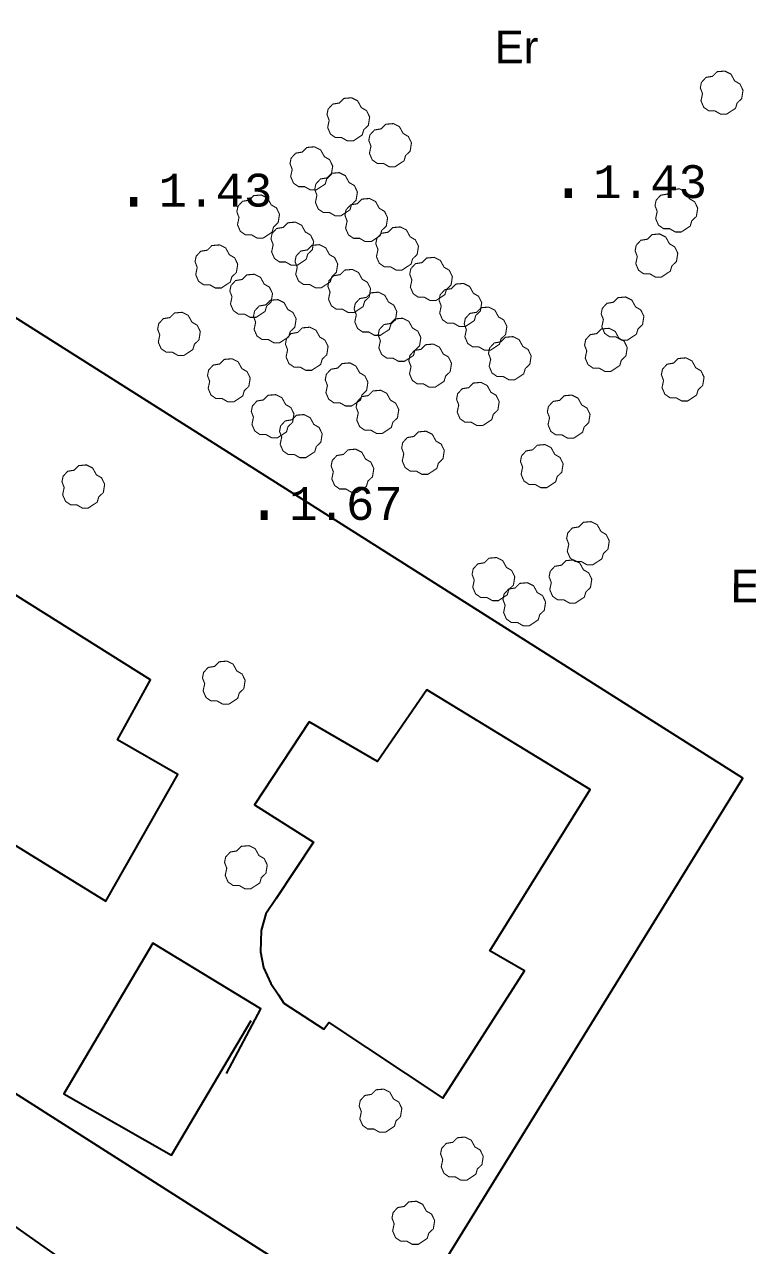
# Model space of a CAD drawing. Extents: x 743000 to 743800, y 4405200 to 4405700.
# Drawn here: x 743258.9 to 743291.9, y 4405360.5 to 4405416.3 of the extents above; entities that cross this region are included whole.
import ezdxf

# ---------------------------------------------------------------- set-up
doc = ezdxf.new("R2010")
doc.units = 0
doc.header["$MEASUREMENT"] = 0
for name, color, linetype in [('2', 7, 'CONTINUOUS'), ('24', 7, 'CONTINUOUS'), ('34', 7, 'CONTINUOUS'), ('41', 7, 'CONTINUOUS'), ('42', 7, 'CONTINUOUS'), ('51', 7, 'CONTINUOUS'), ('6', 7, 'CONTINUOUS')]:
    doc.layers.add(name, color=color, linetype=linetype)
doc.styles.add('MONOTXT', font='monotxt', dxfattribs={"height": 0.2})
doc.styles.get("Standard").update_dxf_attribs({"font": 'txt', "height": 0.2})

msp = doc.modelspace()

# ---------------------------------------------------------------- linework, layer by layer
at = {"layer": '2', "color": 7, "linetype": 'Continuous'}
msp.add_3dface([(743800, 4405200), (743800, 4405700), (743000.0000000001, 4405700), (743000.0000000001, 4405200)], dxfattribs=at)
at = {"layer": '34', "color": 1, "linetype": 'Continuous'}
msp.add_polyline3d([(743268.13, 4405368.39, 2.25), (743269.69, 4405371.34, 2.38), (743264.7599999999, 4405374.35, 2.38), (743260.69, 4405367.46, 2.38), (743265.6199999999, 4405364.67, 2.35), (743269.2499999999, 4405370.810000001, 2.35)], dxfattribs=at)
at = {"layer": '41', "color": 1, "linetype": 'Continuous', "extrusion": (-0.8517630524930423, 0.5239271918957202, 0), "const_width": 0.05, "elevation": 1675025.526704}
msp.add_lwpolyline([(-4141772.901611709, 2.61), (-4141808.956239705, 4.03)], dxfattribs=at)
at = {"layer": '41', "color": 1, "linetype": 'Continuous', "extrusion": (-0.5194552358123656, -0.8544976641203412, 0), "const_width": 0.05, "elevation": -4150510.495055}
msp.add_lwpolyline([(-1653291.983294287, 2.68), (-1653324.247864638, 2.32)], dxfattribs=at)
at = {"layer": '41', "color": 1, "linetype": 'Continuous', "extrusion": (-0.8474646386418777, 0.5308518496262322, 0), "const_width": 0.05, "elevation": 1708711.638757}
msp.add_lwpolyline([(-4127953.670972122, 3.32), (-4127983.170728053, 2.97)], dxfattribs=at)
at = {"layer": '41', "color": 1, "linetype": 'Continuous'}
msp.add_polyline3d([(743258.0799999998, 4405403.35, 2.67), (743242.2499999999, 4405377.82, 2.9), (743275.9599999998, 4405356.35, 3.28), (743291.7199999999, 4405381.89, 3.29), (743257.9699999999, 4405403.24, 2.55)], dxfattribs=at)
at = {"layer": '42', "color": 3, "linetype": 'Continuous', "const_width": 0.05}
for points, elevation in [([(743291.3899999999, 4405412.48), (743290.9799999999, 4405412.21), (743290.7099999998, 4405412.21), (743290.4500000002, 4405412.36), (743290.17, 4405412.36), (743289.9400000002, 4405412.52), (743289.81, 4405412.82), (743289.8799999999, 4405413.15), (743289.78, 4405413.41), (743289.83, 4405413.66), (743290.0399999998, 4405413.89), (743290.34, 4405413.94), (743290.5499999998, 4405414.15), (743290.8999999998, 4405414.18), (743291.1799999998, 4405414.04), (743291.35, 4405413.73), (743291.5899999999, 4405413.59), (743291.7299999999, 4405413.3), (743291.67, 4405412.92), (743291.46, 4405412.72), (743291.3899999999, 4405412.48)], 3.03), ([(743274.3299999998, 4405411.26), (743273.92, 4405410.99), (743273.6500000001, 4405410.99), (743273.39, 4405411.14), (743273.1099999999, 4405411.14), (743272.88, 4405411.3), (743272.75, 4405411.6), (743272.82, 4405411.93), (743272.7199999999, 4405412.19), (743272.7699999998, 4405412.44), (743272.9799999999, 4405412.67), (743273.2799999998, 4405412.72), (743273.4899999999, 4405412.93), (743273.8399999999, 4405412.96), (743274.1199999999, 4405412.82), (743274.29, 4405412.51), (743274.5299999998, 4405412.37), (743274.6700000002, 4405412.08), (743274.6099999999, 4405411.7), (743274.4000000001, 4405411.5), (743274.3299999998, 4405411.26)], 2.91), ([(743276.2399999999, 4405410.08), (743275.8299999998, 4405409.810000001), (743275.56, 4405409.810000001), (743275.3, 4405409.96), (743275.02, 4405409.96), (743274.79, 4405410.12), (743274.66, 4405410.42), (743274.7299999999, 4405410.75), (743274.6299999999, 4405411.01), (743274.68, 4405411.26), (743274.8899999999, 4405411.49), (743275.19, 4405411.54), (743275.3999999998, 4405411.75), (743275.75, 4405411.78), (743276.03, 4405411.64), (743276.2000000002, 4405411.33), (743276.4400000002, 4405411.19), (743276.5799999998, 4405410.9), (743276.5200000001, 4405410.52), (743276.31, 4405410.32), (743276.2399999999, 4405410.08)], 2.91), ([(743272.64, 4405409.02), (743272.2299999999, 4405408.75), (743271.9599999998, 4405408.75), (743271.7, 4405408.9), (743271.42, 4405408.9), (743271.19, 4405409.060000001), (743271.06, 4405409.36), (743271.13, 4405409.69), (743271.03, 4405409.95), (743271.0799999998, 4405410.2), (743271.29, 4405410.43), (743271.5899999999, 4405410.48), (743271.8, 4405410.69), (743272.15, 4405410.72), (743272.4299999998, 4405410.58), (743272.5999999999, 4405410.27), (743272.8399999999, 4405410.13), (743272.9799999999, 4405409.84), (743272.92, 4405409.46), (743272.71, 4405409.26), (743272.64, 4405409.02)], 2.91), ([(743273.77, 4405407.84), (743273.3599999999, 4405407.57), (743273.0899999999, 4405407.57), (743272.8299999998, 4405407.72), (743272.5500000002, 4405407.72), (743272.32, 4405407.88), (743272.1899999998, 4405408.18), (743272.2599999999, 4405408.51), (743272.16, 4405408.77), (743272.2099999998, 4405409.02), (743272.42, 4405409.25), (743272.7199999999, 4405409.3), (743272.93, 4405409.51), (743273.2799999998, 4405409.54), (743273.5600000002, 4405409.4), (743273.73, 4405409.09), (743273.97, 4405408.95), (743274.1099999999, 4405408.66), (743274.05, 4405408.28), (743273.8399999999, 4405408.08), (743273.77, 4405407.84)], 2.91), ([(743270.2099999998, 4405406.82), (743269.7999999998, 4405406.55), (743269.53, 4405406.55), (743269.2699999998, 4405406.7), (743268.99, 4405406.7), (743268.7599999999, 4405406.86), (743268.63, 4405407.16), (743268.7, 4405407.49), (743268.5999999999, 4405407.75), (743268.65, 4405408), (743268.8599999999, 4405408.23), (743269.16, 4405408.28), (743269.3699999999, 4405408.49), (743269.7199999999, 4405408.52), (743270, 4405408.38), (743270.17, 4405408.07), (743270.4099999998, 4405407.93), (743270.55, 4405407.64), (743270.4899999999, 4405407.26), (743270.28, 4405407.060000001), (743270.2099999998, 4405406.82)], 2.91), ([(743275.1499999998, 4405406.66), (743274.74, 4405406.39), (743274.4699999999, 4405406.39), (743274.2099999998, 4405406.54), (743273.93, 4405406.54), (743273.7, 4405406.7), (743273.5700000002, 4405407), (743273.64, 4405407.33), (743273.54, 4405407.59), (743273.5899999999, 4405407.84), (743273.7999999998, 4405408.07), (743274.0999999999, 4405408.12), (743274.3099999998, 4405408.33), (743274.66, 4405408.36), (743274.94, 4405408.22), (743275.11, 4405407.91), (743275.35, 4405407.77), (743275.4899999999, 4405407.48), (743275.43, 4405407.1), (743275.2199999999, 4405406.9), (743275.1499999998, 4405406.66)], 2.91), ([(743289.32, 4405407.1), (743288.91, 4405406.83), (743288.6399999999, 4405406.83), (743288.3799999999, 4405406.98), (743288.1, 4405406.98), (743287.8699999999, 4405407.14), (743287.7399999999, 4405407.44), (743287.8100000002, 4405407.77), (743287.71, 4405408.03), (743287.7599999999, 4405408.28), (743287.97, 4405408.51), (743288.2699999998, 4405408.56), (743288.48, 4405408.77), (743288.83, 4405408.8), (743289.1099999999, 4405408.66), (743289.28, 4405408.35), (743289.52, 4405408.21), (743289.66, 4405407.92), (743289.5999999999, 4405407.54), (743289.3899999999, 4405407.34), (743289.32, 4405407.1)], 2.91), ([(743271.7700000001, 4405405.58), (743271.36, 4405405.310000001), (743271.09, 4405405.310000001), (743270.83, 4405405.46), (743270.55, 4405405.46), (743270.32, 4405405.62), (743270.19, 4405405.92), (743270.26, 4405406.25), (743270.1600000001, 4405406.51), (743270.2099999998, 4405406.76), (743270.42, 4405406.99), (743270.7199999999, 4405407.04), (743270.9300000002, 4405407.25), (743271.28, 4405407.28), (743271.56, 4405407.14), (743271.73, 4405406.83), (743271.97, 4405406.69), (743272.11, 4405406.4), (743272.05, 4405406.02), (743271.8399999999, 4405405.82), (743271.7700000001, 4405405.58)], 2.91), ([(743276.56, 4405405.36), (743276.15, 4405405.09), (743275.8799999999, 4405405.09), (743275.62, 4405405.24), (743275.34, 4405405.24), (743275.11, 4405405.4), (743274.9799999999, 4405405.7), (743275.05, 4405406.03), (743274.9500000002, 4405406.29), (743275, 4405406.54), (743275.2099999998, 4405406.77), (743275.51, 4405406.82), (743275.7199999999, 4405407.03), (743276.07, 4405407.060000001), (743276.35, 4405406.92), (743276.5200000001, 4405406.61), (743276.7599999999, 4405406.47), (743276.9, 4405406.18), (743276.8399999999, 4405405.8), (743276.6299999999, 4405405.6), (743276.56, 4405405.36)], 2.91), ([(743288.4100000001, 4405405.04), (743287.9999999999, 4405404.77), (743287.73, 4405404.77), (743287.47, 4405404.92), (743287.1899999998, 4405404.92), (743286.96, 4405405.08), (743286.8299999998, 4405405.38), (743286.8999999998, 4405405.71), (743286.8000000002, 4405405.97), (743286.8499999999, 4405406.22), (743287.0600000002, 4405406.45), (743287.3599999999, 4405406.5), (743287.5700000002, 4405406.71), (743287.9199999998, 4405406.74), (743288.2, 4405406.6), (743288.3699999999, 4405406.29), (743288.61, 4405406.15), (743288.75, 4405405.86), (743288.69, 4405405.48), (743288.48, 4405405.28), (743288.4100000001, 4405405.04)], 2.91), ([(743268.3000000002, 4405404.54), (743267.89, 4405404.27), (743267.62, 4405404.27), (743267.36, 4405404.42), (743267.0799999998, 4405404.42), (743266.85, 4405404.58), (743266.7199999999, 4405404.88), (743266.79, 4405405.21), (743266.6900000002, 4405405.47), (743266.7399999999, 4405405.72), (743266.95, 4405405.95), (743267.2499999999, 4405406), (743267.4599999998, 4405406.21), (743267.81, 4405406.24), (743268.0899999999, 4405406.1), (743268.26, 4405405.79), (743268.4999999999, 4405405.65), (743268.64, 4405405.36), (743268.5799999998, 4405404.98), (743268.3699999999, 4405404.78), (743268.3000000002, 4405404.54)], 2.91), ([(743272.87, 4405404.55), (743272.46, 4405404.28), (743272.1899999998, 4405404.28), (743271.93, 4405404.43), (743271.65, 4405404.43), (743271.42, 4405404.59), (743271.29, 4405404.89), (743271.36, 4405405.22), (743271.2600000001, 4405405.48), (743271.31, 4405405.73), (743271.52, 4405405.96), (743271.82, 4405406.01), (743272.03, 4405406.22), (743272.38, 4405406.25), (743272.66, 4405406.11), (743272.8299999998, 4405405.8), (743273.07, 4405405.66), (743273.21, 4405405.37), (743273.15, 4405404.99), (743272.9399999998, 4405404.79), (743272.87, 4405404.55)], 2.91), ([(743278.1099999999, 4405403.97), (743277.7, 4405403.7), (743277.43, 4405403.7), (743277.17, 4405403.85), (743276.8899999999, 4405403.85), (743276.66, 4405404.01), (743276.53, 4405404.310000001), (743276.6, 4405404.64), (743276.4999999999, 4405404.9), (743276.55, 4405405.15), (743276.7599999999, 4405405.38), (743277.06, 4405405.43), (743277.2699999998, 4405405.64), (743277.62, 4405405.67), (743277.9, 4405405.53), (743278.0700000002, 4405405.22), (743278.3100000002, 4405405.08), (743278.45, 4405404.79), (743278.39, 4405404.41), (743278.18, 4405404.21), (743278.1099999999, 4405403.97)], 2.91), ([(743274.3699999999, 4405403.42), (743273.9599999998, 4405403.15), (743273.69, 4405403.15), (743273.43, 4405403.3), (743273.15, 4405403.3), (743272.92, 4405403.46), (743272.7900000002, 4405403.76), (743272.8599999999, 4405404.09), (743272.7599999999, 4405404.35), (743272.8100000002, 4405404.6), (743273.0199999998, 4405404.83), (743273.3200000002, 4405404.88), (743273.5299999998, 4405405.09), (743273.8799999999, 4405405.12), (743274.1600000001, 4405404.98), (743274.3299999998, 4405404.67), (743274.57, 4405404.53), (743274.7099999998, 4405404.24), (743274.65, 4405403.86), (743274.44, 4405403.66), (743274.3699999999, 4405403.42)], 2.91), ([(743269.8899999999, 4405403.2), (743269.48, 4405402.93), (743269.2099999998, 4405402.93), (743268.95, 4405403.08), (743268.67, 4405403.08), (743268.44, 4405403.24), (743268.3100000002, 4405403.54), (743268.38, 4405403.87), (743268.28, 4405404.13), (743268.3299999998, 4405404.38), (743268.5399999998, 4405404.61), (743268.8399999999, 4405404.66), (743269.0499999998, 4405404.87), (743269.4, 4405404.9), (743269.68, 4405404.76), (743269.85, 4405404.45), (743270.0899999999, 4405404.310000001), (743270.2299999999, 4405404.02), (743270.17, 4405403.64), (743269.9599999998, 4405403.44), (743269.8899999999, 4405403.2)], 2.91), ([(743279.45, 4405402.78), (743279.04, 4405402.51), (743278.7699999998, 4405402.51), (743278.51, 4405402.66), (743278.23, 4405402.66), (743277.9999999999, 4405402.82), (743277.87, 4405403.12), (743277.94, 4405403.45), (743277.8399999999, 4405403.71), (743277.8900000001, 4405403.96), (743278.0999999999, 4405404.19), (743278.4000000001, 4405404.24), (743278.6099999999, 4405404.45), (743278.9599999998, 4405404.48), (743279.24, 4405404.34), (743279.41, 4405404.03), (743279.6499999998, 4405403.89), (743279.7899999998, 4405403.6), (743279.7299999999, 4405403.22), (743279.5199999998, 4405403.02), (743279.45, 4405402.78)], 2.91), ([(743275.5699999998, 4405402.38), (743275.16, 4405402.11), (743274.8899999999, 4405402.11), (743274.6299999999, 4405402.26), (743274.3499999999, 4405402.26), (743274.1199999999, 4405402.42), (743273.99, 4405402.72), (743274.06, 4405403.05), (743273.9599999998, 4405403.310000001), (743274.01, 4405403.560000001), (743274.2199999999, 4405403.79), (743274.52, 4405403.84), (743274.7299999999, 4405404.05), (743275.0799999998, 4405404.08), (743275.3599999999, 4405403.94), (743275.53, 4405403.63), (743275.7700000001, 4405403.49), (743275.9099999998, 4405403.2), (743275.85, 4405402.82), (743275.64, 4405402.62), (743275.5699999998, 4405402.38)], 2.91), ([(743286.8599999999, 4405402.16), (743286.4500000002, 4405401.89), (743286.18, 4405401.89), (743285.9199999998, 4405402.04), (743285.6399999999, 4405402.04), (743285.4099999998, 4405402.2), (743285.28, 4405402.5), (743285.35, 4405402.83), (743285.25, 4405403.09), (743285.3, 4405403.34), (743285.51, 4405403.57), (743285.81, 4405403.62), (743286.0200000001, 4405403.83), (743286.37, 4405403.86), (743286.65, 4405403.72), (743286.82, 4405403.41), (743287.0600000002, 4405403.27), (743287.2, 4405402.98), (743287.14, 4405402.6), (743286.93, 4405402.4), (743286.8599999999, 4405402.16)], 2.91), ([(743270.9699999999, 4405402.04), (743270.56, 4405401.77), (743270.29, 4405401.77), (743270.03, 4405401.92), (743269.75, 4405401.92), (743269.52, 4405402.08), (743269.3899999999, 4405402.38), (743269.4599999998, 4405402.71), (743269.3599999999, 4405402.97), (743269.4100000001, 4405403.22), (743269.6199999999, 4405403.45), (743269.9200000002, 4405403.5), (743270.1299999999, 4405403.71), (743270.4799999999, 4405403.74), (743270.76, 4405403.6), (743270.9300000002, 4405403.29), (743271.1699999998, 4405403.15), (743271.31, 4405402.86), (743271.2499999999, 4405402.48), (743271.0399999998, 4405402.28), (743270.9699999999, 4405402.04)], 2.91), ([(743280.6, 4405401.7), (743280.1900000002, 4405401.43), (743279.92, 4405401.43), (743279.6600000001, 4405401.58), (743279.3799999999, 4405401.58), (743279.1500000001, 4405401.74), (743279.02, 4405402.04), (743279.0899999999, 4405402.37), (743278.99, 4405402.63), (743279.04, 4405402.88), (743279.25, 4405403.11), (743279.55, 4405403.16), (743279.76, 4405403.37), (743280.1099999999, 4405403.4), (743280.39, 4405403.26), (743280.56, 4405402.95), (743280.8, 4405402.81), (743280.9400000002, 4405402.52), (743280.88, 4405402.14), (743280.6699999998, 4405401.94), (743280.6, 4405401.7)], 2.91), ([(743266.59, 4405401.46), (743266.1800000002, 4405401.19), (743265.9099999998, 4405401.19), (743265.6499999998, 4405401.34), (743265.37, 4405401.34), (743265.1399999999, 4405401.5), (743265.01, 4405401.8), (743265.08, 4405402.13), (743264.98, 4405402.39), (743265.0299999998, 4405402.64), (743265.24, 4405402.87), (743265.54, 4405402.92), (743265.75, 4405403.13), (743266.1, 4405403.16), (743266.38, 4405403.02), (743266.55, 4405402.71), (743266.79, 4405402.57), (743266.9299999998, 4405402.28), (743266.87, 4405401.9), (743266.6599999998, 4405401.7), (743266.59, 4405401.46)], 2.9), ([(743276.6699999998, 4405401.19), (743276.26, 4405400.92), (743275.9899999999, 4405400.92), (743275.7299999999, 4405401.07), (743275.45, 4405401.07), (743275.2199999999, 4405401.23), (743275.09, 4405401.53), (743275.16, 4405401.86), (743275.0599999998, 4405402.12), (743275.11, 4405402.37), (743275.3199999998, 4405402.6), (743275.62, 4405402.65), (743275.8299999998, 4405402.86), (743276.18, 4405402.89), (743276.4599999998, 4405402.75), (743276.6299999999, 4405402.44), (743276.87, 4405402.3), (743277.0099999999, 4405402.01), (743276.9500000002, 4405401.63), (743276.7399999999, 4405401.43), (743276.6699999998, 4405401.19)], 2.91), ([(743272.4299999998, 4405400.78), (743272.0199999998, 4405400.51), (743271.7499999999, 4405400.51), (743271.4899999999, 4405400.66), (743271.2099999998, 4405400.66), (743270.9799999999, 4405400.82), (743270.85, 4405401.12), (743270.9199999998, 4405401.45), (743270.8199999998, 4405401.71), (743270.87, 4405401.96), (743271.0799999998, 4405402.19), (743271.38, 4405402.24), (743271.5899999999, 4405402.45), (743271.9399999998, 4405402.48), (743272.2199999999, 4405402.34), (743272.39, 4405402.03), (743272.6300000001, 4405401.89), (743272.7699999998, 4405401.6), (743272.71, 4405401.22), (743272.5, 4405401.02), (743272.4299999998, 4405400.78)], 2.9), ([(743286.1, 4405400.73), (743285.6900000002, 4405400.46), (743285.4199999998, 4405400.46), (743285.16, 4405400.61), (743284.88, 4405400.61), (743284.6499999998, 4405400.77), (743284.52, 4405401.07), (743284.59, 4405401.4), (743284.49, 4405401.66), (743284.5399999998, 4405401.91), (743284.75, 4405402.14), (743285.05, 4405402.19), (743285.26, 4405402.4), (743285.61, 4405402.43), (743285.89, 4405402.29), (743286.06, 4405401.98), (743286.3, 4405401.84), (743286.4399999998, 4405401.55), (743286.38, 4405401.17), (743286.1699999998, 4405400.97), (743286.1, 4405400.73)], 2.91), ([(743278.0700000002, 4405400.01), (743277.66, 4405399.74), (743277.39, 4405399.74), (743277.13, 4405399.89), (743276.8499999999, 4405399.89), (743276.62, 4405400.05), (743276.4899999999, 4405400.35), (743276.56, 4405400.68), (743276.4599999998, 4405400.94), (743276.5099999999, 4405401.19), (743276.72, 4405401.42), (743277.0199999998, 4405401.47), (743277.23, 4405401.68), (743277.5799999998, 4405401.71), (743277.8599999999, 4405401.57), (743278.0299999998, 4405401.26), (743278.27, 4405401.12), (743278.41, 4405400.83), (743278.3499999999, 4405400.45), (743278.14, 4405400.25), (743278.0700000002, 4405400.01)], 2.91), ([(743281.7099999998, 4405400.35), (743281.3, 4405400.08), (743281.0300000001, 4405400.08), (743280.77, 4405400.23), (743280.4899999999, 4405400.23), (743280.26, 4405400.39), (743280.13, 4405400.69), (743280.2, 4405401.02), (743280.0999999999, 4405401.28), (743280.1499999998, 4405401.53), (743280.3599999999, 4405401.76), (743280.6599999998, 4405401.81), (743280.8699999999, 4405402.02), (743281.2199999999, 4405402.05), (743281.4999999999, 4405401.91), (743281.67, 4405401.6), (743281.9099999998, 4405401.46), (743282.0500000002, 4405401.17), (743281.9899999999, 4405400.79), (743281.7800000001, 4405400.59), (743281.7099999998, 4405400.35)], 2.91), ([(743289.6099999999, 4405399.38), (743289.2, 4405399.11), (743288.93, 4405399.11), (743288.67, 4405399.26), (743288.39, 4405399.26), (743288.16, 4405399.42), (743288.0299999998, 4405399.72), (743288.1, 4405400.05), (743287.9999999999, 4405400.310000001), (743288.0499999998, 4405400.560000001), (743288.26, 4405400.79), (743288.5599999998, 4405400.84), (743288.77, 4405401.05), (743289.12, 4405401.08), (743289.3999999998, 4405400.94), (743289.5699999998, 4405400.63), (743289.81, 4405400.49), (743289.95, 4405400.2), (743289.89, 4405399.82), (743289.68, 4405399.62), (743289.6099999999, 4405399.38)], 2.91), ([(743268.8699999999, 4405399.34), (743268.46, 4405399.07), (743268.1899999998, 4405399.07), (743267.93, 4405399.22), (743267.65, 4405399.22), (743267.42, 4405399.38), (743267.2900000002, 4405399.68), (743267.36, 4405400.01), (743267.2599999999, 4405400.27), (743267.31, 4405400.52), (743267.5199999998, 4405400.75), (743267.82, 4405400.8), (743268.0299999998, 4405401.01), (743268.38, 4405401.04), (743268.66, 4405400.9), (743268.8299999998, 4405400.59), (743269.07, 4405400.45), (743269.2099999998, 4405400.16), (743269.15, 4405399.78), (743268.9400000002, 4405399.58), (743268.8699999999, 4405399.34)], 2.9), ([(743274.25, 4405399.15), (743273.8399999999, 4405398.88), (743273.5700000002, 4405398.88), (743273.31, 4405399.03), (743273.03, 4405399.03), (743272.8, 4405399.19), (743272.67, 4405399.49), (743272.7399999999, 4405399.82), (743272.64, 4405400.08), (743272.6899999998, 4405400.33), (743272.9, 4405400.560000001), (743273.1999999998, 4405400.61), (743273.41, 4405400.82), (743273.76, 4405400.85), (743274.0399999998, 4405400.71), (743274.2099999998, 4405400.4), (743274.45, 4405400.26), (743274.5899999999, 4405399.97), (743274.5299999998, 4405399.59), (743274.3200000002, 4405399.39), (743274.25, 4405399.15)], 2.9), ([(743280.25, 4405398.26), (743279.84, 4405397.99), (743279.57, 4405397.99), (743279.31, 4405398.14), (743279.03, 4405398.14), (743278.8, 4405398.3), (743278.67, 4405398.6), (743278.74, 4405398.93), (743278.6400000001, 4405399.19), (743278.69, 4405399.44), (743278.9, 4405399.67), (743279.2, 4405399.72), (743279.41, 4405399.93), (743279.76, 4405399.96), (743280.04, 4405399.82), (743280.2099999998, 4405399.51), (743280.45, 4405399.37), (743280.59, 4405399.08), (743280.53, 4405398.7), (743280.3199999998, 4405398.5), (743280.25, 4405398.26)], 2.91), ([(743270.87, 4405397.7), (743270.4599999998, 4405397.43), (743270.19, 4405397.43), (743269.93, 4405397.58), (743269.6500000001, 4405397.58), (743269.42, 4405397.74), (743269.2899999998, 4405398.04), (743269.3599999999, 4405398.37), (743269.26, 4405398.63), (743269.3099999998, 4405398.88), (743269.52, 4405399.11), (743269.8199999998, 4405399.16), (743270.03, 4405399.37), (743270.38, 4405399.4), (743270.6599999998, 4405399.26), (743270.83, 4405398.95), (743271.07, 4405398.810000001), (743271.2099999998, 4405398.52), (743271.1499999998, 4405398.14), (743270.9400000002, 4405397.94), (743270.87, 4405397.7)], 2.9), ([(743275.66, 4405397.9), (743275.25, 4405397.63), (743274.9799999999, 4405397.63), (743274.7199999999, 4405397.78), (743274.44, 4405397.78), (743274.2099999998, 4405397.94), (743274.0799999998, 4405398.24), (743274.15, 4405398.57), (743274.05, 4405398.83), (743274.0999999999, 4405399.08), (743274.3099999998, 4405399.310000001), (743274.6099999999, 4405399.36), (743274.82, 4405399.57), (743275.17, 4405399.6), (743275.45, 4405399.46), (743275.62, 4405399.15), (743275.86, 4405399.01), (743275.9999999999, 4405398.72), (743275.94, 4405398.34), (743275.7299999999, 4405398.14), (743275.66, 4405397.9)], 2.9), ([(743284.3999999998, 4405397.68), (743283.99, 4405397.41), (743283.7199999999, 4405397.41), (743283.4599999998, 4405397.560000001), (743283.18, 4405397.560000001), (743282.9499999998, 4405397.72), (743282.8200000002, 4405398.02), (743282.89, 4405398.35), (743282.7899999998, 4405398.61), (743282.84, 4405398.86), (743283.05, 4405399.09), (743283.35, 4405399.14), (743283.56, 4405399.35), (743283.91, 4405399.38), (743284.19, 4405399.24), (743284.3599999999, 4405398.93), (743284.5999999999, 4405398.79), (743284.7399999999, 4405398.5), (743284.6800000002, 4405398.12), (743284.4699999999, 4405397.92), (743284.3999999998, 4405397.68)], 2.91), ([(743272.16, 4405396.79), (743271.7499999999, 4405396.52), (743271.4799999999, 4405396.52), (743271.22, 4405396.67), (743270.9400000002, 4405396.67), (743270.71, 4405396.83), (743270.58, 4405397.13), (743270.6499999998, 4405397.46), (743270.55, 4405397.72), (743270.6, 4405397.97), (743270.81, 4405398.2), (743271.11, 4405398.25), (743271.32, 4405398.46), (743271.6699999998, 4405398.49), (743271.9500000002, 4405398.35), (743272.12, 4405398.04), (743272.36, 4405397.9), (743272.5, 4405397.61), (743272.44, 4405397.23), (743272.2299999999, 4405397.03), (743272.16, 4405396.79)], 2.9), ([(743277.74, 4405396.03), (743277.3299999998, 4405395.76), (743277.06, 4405395.76), (743276.8, 4405395.91), (743276.5200000001, 4405395.91), (743276.29, 4405396.07), (743276.1599999998, 4405396.37), (743276.2299999999, 4405396.7), (743276.13, 4405396.96), (743276.18, 4405397.21), (743276.39, 4405397.44), (743276.69, 4405397.49), (743276.9, 4405397.7), (743277.25, 4405397.73), (743277.5299999998, 4405397.59), (743277.7, 4405397.28), (743277.94, 4405397.14), (743278.0799999998, 4405396.85), (743278.0199999998, 4405396.47), (743277.8100000002, 4405396.27), (743277.74, 4405396.03)], 2.9), ([(743274.52, 4405395.21), (743274.1099999999, 4405394.94), (743273.8399999999, 4405394.94), (743273.5799999998, 4405395.09), (743273.3000000002, 4405395.09), (743273.07, 4405395.25), (743272.9399999998, 4405395.55), (743273.01, 4405395.88), (743272.91, 4405396.14), (743272.9599999998, 4405396.39), (743273.17, 4405396.62), (743273.4699999999, 4405396.67), (743273.68, 4405396.88), (743274.03, 4405396.91), (743274.3099999998, 4405396.77), (743274.48, 4405396.46), (743274.7199999999, 4405396.32), (743274.8599999999, 4405396.03), (743274.8, 4405395.65), (743274.5899999999, 4405395.45), (743274.52, 4405395.21)], 2.9), ([(743283.1699999998, 4405395.42), (743282.76, 4405395.15), (743282.49, 4405395.15), (743282.2299999999, 4405395.3), (743281.95, 4405395.3), (743281.7199999999, 4405395.46), (743281.5899999999, 4405395.76), (743281.66, 4405396.09), (743281.56, 4405396.35), (743281.61, 4405396.6), (743281.82, 4405396.83), (743282.12, 4405396.88), (743282.3299999998, 4405397.09), (743282.68, 4405397.12), (743282.96, 4405396.98), (743283.13, 4405396.67), (743283.3699999999, 4405396.53), (743283.51, 4405396.24), (743283.45, 4405395.86), (743283.24, 4405395.66), (743283.1699999998, 4405395.42)], 2.91), ([(743262.2199999999, 4405394.49), (743261.81, 4405394.22), (743261.5399999998, 4405394.22), (743261.28, 4405394.37), (743261, 4405394.37), (743260.77, 4405394.53), (743260.6399999999, 4405394.83), (743260.7099999998, 4405395.16), (743260.6099999999, 4405395.42), (743260.6600000001, 4405395.67), (743260.8699999999, 4405395.9), (743261.1700000002, 4405395.95), (743261.3799999999, 4405396.16), (743261.7299999999, 4405396.19), (743262.0099999999, 4405396.05), (743262.1799999998, 4405395.74), (743262.4199999998, 4405395.6), (743262.56, 4405395.31), (743262.4999999999, 4405394.93), (743262.2900000002, 4405394.73), (743262.2199999999, 4405394.49)], 3.44), ([(743285.28, 4405391.9), (743284.8699999999, 4405391.63), (743284.5999999999, 4405391.63), (743284.3399999999, 4405391.78), (743284.06, 4405391.78), (743283.8299999998, 4405391.94), (743283.7000000002, 4405392.24), (743283.77, 4405392.57), (743283.67, 4405392.83), (743283.7199999999, 4405393.08), (743283.93, 4405393.31), (743284.2299999999, 4405393.36), (743284.44, 4405393.57), (743284.79, 4405393.6), (743285.0699999998, 4405393.46), (743285.2399999999, 4405393.15), (743285.4799999999, 4405393.01), (743285.6199999999, 4405392.72), (743285.56, 4405392.34), (743285.35, 4405392.14), (743285.28, 4405391.9)], 2.9), ([(743280.9599999998, 4405390.26), (743280.55, 4405389.99), (743280.28, 4405389.99), (743280.02, 4405390.14), (743279.74, 4405390.14), (743279.51, 4405390.3), (743279.3799999999, 4405390.6), (743279.45, 4405390.93), (743279.35, 4405391.19), (743279.4, 4405391.44), (743279.6099999999, 4405391.67), (743279.91, 4405391.72), (743280.1199999999, 4405391.93), (743280.4699999999, 4405391.96), (743280.7499999999, 4405391.82), (743280.92, 4405391.51), (743281.1599999998, 4405391.37), (743281.3, 4405391.08), (743281.2399999999, 4405390.7), (743281.0300000001, 4405390.5), (743280.9599999998, 4405390.26)], 2.9), ([(743284.4799999999, 4405390.15), (743284.07, 4405389.88), (743283.7999999998, 4405389.88), (743283.5399999998, 4405390.03), (743283.26, 4405390.03), (743283.0299999998, 4405390.19), (743282.9, 4405390.49), (743282.9699999999, 4405390.82), (743282.8699999999, 4405391.08), (743282.92, 4405391.33), (743283.13, 4405391.56), (743283.43, 4405391.61), (743283.64, 4405391.82), (743283.99, 4405391.85), (743284.2699999998, 4405391.71), (743284.44, 4405391.4), (743284.6800000002, 4405391.26), (743284.8199999998, 4405390.97), (743284.76, 4405390.59), (743284.55, 4405390.39), (743284.4799999999, 4405390.15)], 2.9), ([(743282.37, 4405389.11), (743281.96, 4405388.84), (743281.6899999998, 4405388.84), (743281.43, 4405388.99), (743281.15, 4405388.99), (743280.92, 4405389.15), (743280.79, 4405389.45), (743280.86, 4405389.78), (743280.76, 4405390.04), (743280.81, 4405390.29), (743281.02, 4405390.52), (743281.32, 4405390.57), (743281.53, 4405390.78), (743281.88, 4405390.810000001), (743282.16, 4405390.67), (743282.3299999998, 4405390.36), (743282.57, 4405390.22), (743282.71, 4405389.93), (743282.65, 4405389.55), (743282.4399999998, 4405389.35), (743282.37, 4405389.11)], 2.9), ([(743268.64, 4405385.53), (743268.2299999999, 4405385.26), (743267.96, 4405385.26), (743267.6999999998, 4405385.41), (743267.42, 4405385.41), (743267.1899999998, 4405385.57), (743267.06, 4405385.87), (743267.1299999999, 4405386.2), (743267.03, 4405386.46), (743267.0799999998, 4405386.71), (743267.2900000002, 4405386.94), (743267.5899999999, 4405386.99), (743267.8000000002, 4405387.2), (743268.15, 4405387.23), (743268.43, 4405387.09), (743268.5999999999, 4405386.78), (743268.8399999999, 4405386.64), (743268.98, 4405386.35), (743268.9199999998, 4405385.97), (743268.71, 4405385.77), (743268.64, 4405385.53)], 3.44), ([(743269.6500000001, 4405377.1), (743269.24, 4405376.83), (743268.97, 4405376.83), (743268.71, 4405376.98), (743268.43, 4405376.98), (743268.2, 4405377.14), (743268.07, 4405377.44), (743268.14, 4405377.77), (743268.0400000002, 4405378.03), (743268.0899999999, 4405378.28), (743268.3000000002, 4405378.51), (743268.5999999999, 4405378.560000001), (743268.8100000002, 4405378.77), (743269.16, 4405378.8), (743269.44, 4405378.66), (743269.61, 4405378.35), (743269.85, 4405378.21), (743269.99, 4405377.92), (743269.93, 4405377.54), (743269.7199999999, 4405377.34), (743269.6500000001, 4405377.1)], 3.44), ([(743275.8, 4405365.98), (743275.3899999999, 4405365.71), (743275.1199999999, 4405365.71), (743274.8599999999, 4405365.86), (743274.58, 4405365.86), (743274.3499999999, 4405366.02), (743274.2199999999, 4405366.32), (743274.29, 4405366.65), (743274.19, 4405366.91), (743274.24, 4405367.16), (743274.45, 4405367.39), (743274.75, 4405367.44), (743274.9599999998, 4405367.65), (743275.31, 4405367.68), (743275.5899999999, 4405367.54), (743275.76, 4405367.23), (743275.9999999999, 4405367.09), (743276.1399999999, 4405366.8), (743276.0799999998, 4405366.42), (743275.8699999999, 4405366.22), (743275.8, 4405365.98)], 4.07), ([(743279.5199999998, 4405363.79), (743279.11, 4405363.52), (743278.8399999999, 4405363.52), (743278.5799999998, 4405363.67), (743278.3, 4405363.67), (743278.0700000002, 4405363.83), (743277.94, 4405364.13), (743278.01, 4405364.46), (743277.9099999998, 4405364.72), (743277.96, 4405364.97), (743278.17, 4405365.2), (743278.47, 4405365.25), (743278.68, 4405365.46), (743279.03, 4405365.49), (743279.31, 4405365.35), (743279.4799999999, 4405365.04), (743279.7199999999, 4405364.9), (743279.86, 4405364.61), (743279.8, 4405364.23), (743279.5899999999, 4405364.03), (743279.5199999998, 4405363.79)], 4.49), ([(743277.3000000002, 4405360.86), (743276.8899999999, 4405360.59), (743276.62, 4405360.59), (743276.36, 4405360.74), (743276.0799999998, 4405360.74), (743275.85, 4405360.9), (743275.7199999999, 4405361.2), (743275.7899999998, 4405361.53), (743275.6900000002, 4405361.79), (743275.7399999999, 4405362.04), (743275.9500000002, 4405362.27), (743276.2499999999, 4405362.32), (743276.4599999998, 4405362.53), (743276.81, 4405362.560000001), (743277.0899999999, 4405362.42), (743277.2599999999, 4405362.11), (743277.5, 4405361.97), (743277.64, 4405361.68), (743277.5799999998, 4405361.3), (743277.37, 4405361.1), (743277.3000000002, 4405360.86)], 4.67)]:
    msp.add_lwpolyline(points, dxfattribs=dict(at, elevation=elevation))
at = {"layer": '51', "color": 1, "linetype": 'Continuous'}
for points in [[(743249.7099999998, 4405384.21, 6.1), (743262.61, 4405376.26, 6.1), (743265.8999999998, 4405382.05, 5.94), (743263.14, 4405383.64, 6.87), (743264.65, 4405386.38, 5.76), (743256.0799999998, 4405391.75, 5.76), (743253.9999999999, 4405388.43, 7.21), (743252.6699999998, 4405389.29, 6.09), (743249.7099999998, 4405384.21, 6.1)], [(743271.91, 4405384.45, 8.84), (743269.4100000001, 4405380.67, 10.17), (743272.0999999999, 4405378.96, 10.12), (743270.3899999999, 4405376.38, 9.12), (743269.9200000002, 4405375.69, 9.1), (743269.7099999998, 4405374.92, 9.1), (743269.68, 4405373.95, 9.1), (743269.8199999998, 4405373.23, 9.01), (743270.1600000001, 4405372.51, 8.92), (743270.5, 4405371.99, 8.8), (743270.75, 4405371.61, 8.8), (743272.5799999998, 4405370.42, 8.8), (743272.8, 4405370.73, 5.62), (743278.0199999998, 4405367.26, 5.62), (743281.74, 4405373.09, 5.62), (743280.1599999998, 4405373.99, 8.74), (743284.7399999999, 4405381.36, 8.75), (743277.28, 4405385.92, 8.75), (743275.03, 4405382.65, 8.75), (743271.91, 4405384.45, 8.84)]]:
    msp.add_polyline3d(points, dxfattribs=at)
at = {"layer": '6', "color": 7, "linetype": 'Continuous'}
msp.add_polyline3d([(743256.5899999999, 4405368.66, 2.78), (743256.1800000002, 4405367.91, 2.24), (743255.7, 4405367.01, 2.09), (743255.43, 4405366, 2.05), (743255.6499999998, 4405364.93, 1.96), (743256.2199999999, 4405363.7, 1.87), (743257.0799999998, 4405362.37, 1.85), (743274.27, 4405350.28, 1.91), (743291.5999999999, 4405339.4, 1.91), (743309.5899999999, 4405328.53, 1.96), (743315.13, 4405325.5, 1.99), (743319.7299999999, 4405323.55, 2.41), (743320.91, 4405323.71, 2.41), (743321.7899999998, 4405324.5, 2.86), (743322.2099999998, 4405325.5, 2.98), (743322.5700000002, 4405326.76, 2.84)], dxfattribs=at)

# ---------------------------------------------------------------- texts
at = {"layer": '24', "color": 7, "linetype": 'Continuous', "style": 'MONOTXT'}
for s, height, p in [('1.43                        ', 1.5, (743265.0299999998, 4405407.99, 1.43)), ('1.43                        ', 1.5, (743284.8899999999, 4405408.38, 1.43)), ('.                           ', 1.99, (743263.0299999998, 4405407.99, 1.43)), ('.                           ', 1.99, (743282.89, 4405408.38, 1.43)), ('1.67                        ', 1.5, (743270.9899999999, 4405393.68, 1.67)), ('.                           ', 1.99, (743268.99, 4405393.68, 1.67))]:
    msp.add_text(s, height=height, dxfattribs=at).set_placement(p)
at = {"layer": '42', "color": 7, "linetype": 'Continuous'}
for p in [(743280.3799999999, 4405414.54, 2.04), (743291.16, 4405389.92, 2.04)]:
    msp.add_text('Er                          ', height=1.49, rotation=359.7900000066, dxfattribs=at).set_placement(p)

doc.saveas('drawing.dxf')
